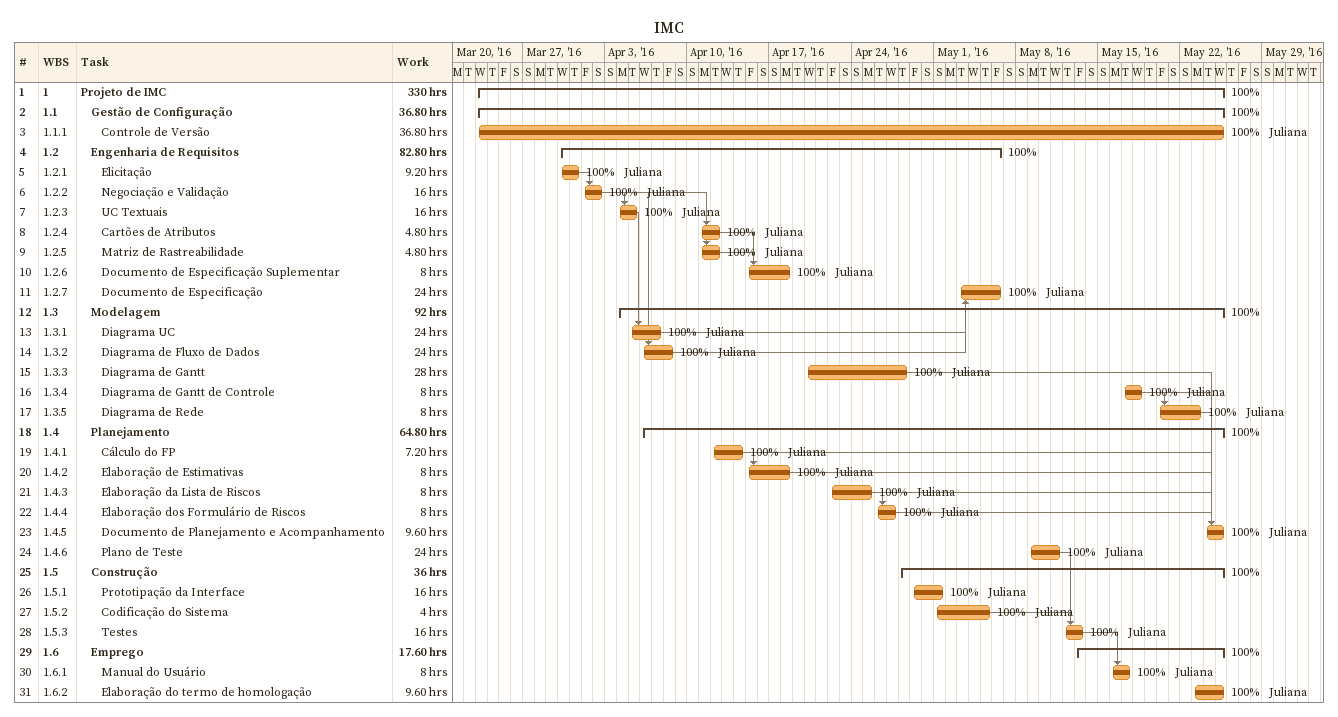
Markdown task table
IMC

| ID | WBS | Task | Start | Finish | Predecessors | Resources | % complete | Work (h) |
|---|---|---|---|---|---|---|---|---|
| 1 | 1 | **Projeto de IMC** | 2016-03-23 | 2016-05-25 |  |  | 100 | 330 |
| 2 | 1.1 | **Gestão de Configuração** | 2016-03-23 | 2016-05-25 |  |  | 100 | 36.80 |
| 3 | 1.1.1 | Controle de Versão | 2016-03-23 | 2016-05-25 |  | Juliana | 100 | 36.80 |
| 4 | 1.2 | **Engenharia de Requisitos** | 2016-03-30 | 2016-05-06 |  |  | 100 | 82.80 |
| 5 | 1.2.1 | Elicitação | 2016-03-30 | 2016-03-31 |  | Juliana | 100 | 9.20 |
| 6 | 1.2.2 | Negociação e Validação | 2016-04-01 | 2016-04-02 | 5 | Juliana | 100 | 16 |
| 7 | 1.2.3 | UC Textuais | 2016-04-04 | 2016-04-05 | 6 | Juliana | 100 | 16 |
| 8 | 1.2.4 | Cartões de Atributos | 2016-04-11 | 2016-04-12 | 6 | Juliana | 100 | 4.80 |
| 9 | 1.2.5 | Matriz de Rastreabilidade | 2016-04-11 | 2016-04-12 | 6 | Juliana | 100 | 4.80 |
| 10 | 1.2.6 | Documento de Especificação Suplementar | 2016-04-15 | 2016-04-18 | 9, 8 | Juliana | 100 | 8 |
| 11 | 1.2.7 | Documento de Especificação | 2016-05-03 | 2016-05-06 | 13, 14 | Juliana | 100 | 24 |
| 12 | 1.3 | **Modelagem** | 2016-04-04 | 2016-05-25 |  |  | 100 | 92 |
| 13 | 1.3.1 | Diagrama UC | 2016-04-05 | 2016-04-07 | 7 | Juliana | 100 | 24 |
| 14 | 1.3.2 | Diagrama de Fluxo de Dados | 2016-04-06 | 2016-04-08 | 6 | Juliana | 100 | 24 |
| 15 | 1.3.3 | Diagrama de Gantt | 2016-04-20 | 2016-04-28 |  | Juliana | 100 | 28 |
| 16 | 1.3.4 | Diagrama de Gantt de Controle | 2016-05-17 | 2016-05-18 |  | Juliana | 100 | 8 |
| 17 | 1.3.5 | Diagrama de Rede | 2016-05-20 | 2016-05-23 | 16 | Juliana | 100 | 8 |
| 18 | 1.4 | **Planejamento** | 2016-04-06 | 2016-05-25 |  |  | 100 | 64.80 |
| 19 | 1.4.1 | Cálculo do FP | 2016-04-12 | 2016-04-14 |  | Juliana | 100 | 7.20 |
| 20 | 1.4.2 | Elaboração de Estimativas | 2016-04-15 | 2016-04-18 | 19 | Juliana | 100 | 8 |
| 21 | 1.4.3 | Elaboração da Lista de Riscos | 2016-04-22 | 2016-04-25 |  | Juliana | 100 | 8 |
| 22 | 1.4.4 | Elaboração dos Formulário de Riscos | 2016-04-26 | 2016-04-27 | 21 | Juliana | 100 | 8 |
| 23 | 1.4.5 | Documento de Planejamento e Acompanhamento | 2016-05-24 | 2016-05-25 | 19, 20, 16, 17, 21, 22, 15 | Juliana | 100 | 9.60 |
| 24 | 1.4.6 | Plano de Teste | 2016-05-09 | 2016-05-11 |  | Juliana | 100 | 24 |
| 25 | 1.5 | **Construção** | 2016-04-28 | 2016-05-25 |  |  | 100 | 36 |
| 26 | 1.5.1 | Prototipação da Interface | 2016-04-29 | 2016-05-01 |  | Juliana | 100 | 16 |
| 27 | 1.5.2 | Codificação do Sistema | 2016-05-01 | 2016-05-05 |  | Juliana | 100 | 4 |
| 28 | 1.5.3 | Testes | 2016-05-12 | 2016-05-13 | 27, 24 | Juliana | 100 | 16 |
| 29 | 1.6 | **Emprego** | 2016-05-13 | 2016-05-25 |  |  | 100 | 17.60 |
| 30 | 1.6.1 | Manual do Usuário | 2016-05-16 | 2016-05-17 | 28 | Juliana | 100 | 8 |
| 31 | 1.6.2 | Elaboração do termo de homologação | 2016-05-23 | 2016-05-25 |  | Juliana | 100 | 9.60 |
